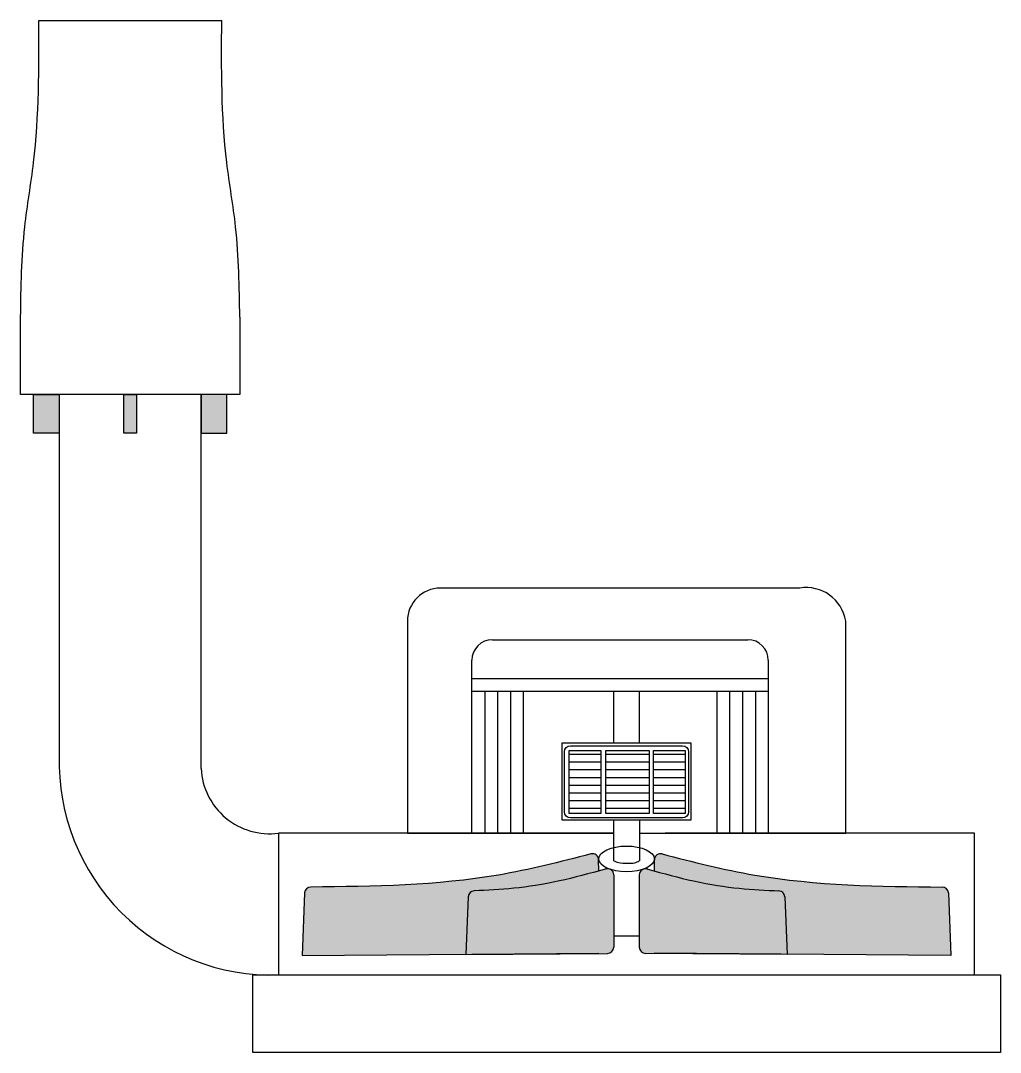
# Model space of a CAD drawing. Header units: inches. Extents: x 5.18 to 7.55, y 4.34 to 6.84.
import ezdxf

# ---------------------------------------------------------------- set-up
doc = ezdxf.new("R2010")
doc.units = ezdxf.units.IN
doc.header["$LTSCALE"] = 0.25
doc.header["$MEASUREMENT"] = 0
doc.layers.add('MECHSYS', color=7, linetype='Continuous')

# ---------------------------------------------------------------- blocks, each defined once
blk = doc.blocks.new('Lab Fan')
at = {"layer": 'MECHSYS', "transparency": 33554516}
h = blk.add_hatch(color=256, dxfattribs=at)
h.dxf.hatch_style = 1
h.paths.add_polyline_path([(11.75, 4.625), (11.8125, 4.625), (11.8125, 4.71875), (11.75, 4.71875)])
h.paths.add_polyline_path([(12.21875, 4.71875), (12.15625, 4.71875), (12.15625, 4.625), (12.21875, 4.625)])
h.paths.add_polyline_path([(11.96875, 4.625), (12, 4.625), (12, 4.71875), (11.96875, 4.71875)])
at = {"layer": 'MECHSYS', "transparency": 33554679}
h = blk.add_hatch(dxfattribs=at)
h.set_pattern_fill('ANSI31', color=256, scale=0.15, angle=135)
h.set_pattern_definition([(180, (0, 0), (-1.734723475976807e-18, -0.01875), [])])
h.paths.add_polyline_path([(13.12555484524887, 3.856553567703909), (13.04848394424046, 3.856553567703909), (13.04848394424046, 3.703951036778772), (13.12555484524887, 3.703951036778772)])
h.paths.add_polyline_path([(13.24255580041658, 3.856069112152969), (13.13737095722111, 3.856069112152969), (13.13737095722111, 3.703951036778772), (13.24255580041658, 3.703951036778772)])
h.paths.add_polyline_path([(13.32962310981502, 3.856069112152969), (13.25255220880661, 3.856069112152969), (13.25255220880661, 3.703466581227833), (13.32962310981502, 3.703466581227833)])
at = {"layer": 'MECHSYS', "transparency": 33554475}
h = blk.add_hatch(color=256, dxfattribs=at)
h.dxf.hatch_style = 1
h.set_gradient(rotation=135)
edge = h.paths.add_edge_path()
edge.add_arc((13.10496389603929, 3.591440700239457), 0.01500000000000054, 0.1221001764602435, 104.6107405825961)
edge.add_spline(control_points=[(13.10118013385706, 3.605955628546366), (13.02671104807349, 3.586542972516352), (12.80465969163106, 3.530083997362452), (12.57483974447663, 3.52698415847127), (12.42205998034989, 3.525637205224561)], knot_values=[0.01912167569280898, 0.01912167569280898, 0.01912167569280898, 0.01912167569280898, 0.2493722040562046, 0.7050627165955055, 0.7050627165955055, 0.7050627165955055, 0.7050627165955055], degree=3, periodic=0)
edge.add_arc((12.42219221981006, 3.510637788145042), 0.01499999999999959, 90.51116884355761, 177.760049648033)
edge.add_line((12.40720368120476, 3.511224056409079), (12.40128481384592, 3.359902251444442))
edge.add_line((12.40128481384592, 3.359902251444442), (13.12044603282787, 3.365213264755287))
edge.add_line((13.12044603282787, 3.365213264755287), (13.11996386197899, 3.59147266596671))
h = blk.add_hatch(color=256, dxfattribs=at)
h.dxf.hatch_style = 1
h.set_gradient(rotation=135)
edge = h.paths.add_edge_path()
edge.add_arc((13.27003610396071, 3.591440700239457), 0.01500000000000054, 435.3892594174039, 539.8778998235397, ccw=False)
edge.add_spline(control_points=[(13.27381986614294, 3.605955628546366), (13.34828895192651, 3.586542972516352), (13.57034030836894, 3.530083997362452), (13.80016025552337, 3.52698415847127), (13.95294001965011, 3.525637205224561)], knot_values=[0.01912167569280898, 0.01912167569280898, 0.01912167569280898, 0.01912167569280898, 0.2493722040562046, 0.7050627165955055, 0.7050627165955055, 0.7050627165955055, 0.7050627165955055], degree=3, periodic=0)
edge.add_arc((13.95280778018994, 3.510637788145042), 0.01499999999999959, 362.239950351967, 449.4888311564424, ccw=False)
edge.add_line((13.96779631879524, 3.511224056409079), (13.97371518615408, 3.359902251444442))
edge.add_line((13.97371518615408, 3.359902251444442), (13.25455396717213, 3.365213264755287))
edge.add_line((13.25455396717213, 3.365213264755287), (13.25503613802101, 3.59147266596671))
h = blk.add_hatch(color=256, dxfattribs=at)
h.dxf.hatch_style = 1
h.set_gradient(rotation=135)
edge = h.paths.add_edge_path()
edge.add_arc((13.14150961739092, 3.555117145872306), 0.01499999999999968, 359.9833789336646, 471.7319079027787)
edge.add_spline(control_points=[(13.13595565531442, 3.569051043589305), (13.09779017269394, 3.55854657103615), (12.97110252845174, 3.523677710736397), (12.88092589750454, 3.51926575880356), (12.81819698264117, 3.51641768852142)], knot_values=[0.05600713990587171, 0.05600713990587171, 0.05600713990587171, 0.05600713990587171, 0.2493722040562046, 0.6978689158867264, 0.6978689158867264, 0.6978689158867264, 0.6978689158867264], degree=3, periodic=0)
edge.add_arc((12.81887732422418, 3.50143312528686), 0.01500000000000029, 92.63295840173288, 177.5929217869651)
edge.add_line((12.80389055948565, 3.502063111534381), (12.79803782791195, 3.362832276706101))
edge.add_line((12.79803782791195, 3.362832276706101), (13.12044603282787, 3.365213264755287))
edge.add_line((13.12044603282787, 3.365213264755287), (13.14156949261226, 3.364666789001418))
edge.add_arc((13.1414587204721, 3.379666379980274), 0.0150000000000001, 270.4231222538339, 359.9833789336662)
edge.add_line((13.15645871984094, 3.379662028595344), (13.15650961675977, 3.555112794487376))
h = blk.add_hatch(color=256, dxfattribs=at)
h.dxf.hatch_style = 1
h.set_gradient(rotation=135)
edge = h.paths.add_edge_path()
edge.add_arc((13.23349038260908, 3.555117145872306), 0.01499999999999968, 68.2680920976378, 180.0166210663354, ccw=False)
edge.add_spline(control_points=[(13.23904434468558, 3.569051043589305), (13.24435888571042, 3.567588296455114), (13.24967342673527, 3.566125549320923), (13.25497902066821, 3.564670265708928)], knot_values=[0.05600713990587171, 0.05600713990587171, 0.05600713990587171, 0.05600713990587171, 0.0829332127769466, 0.0829332127769466, 0.0829332127769466, 0.0829332127769466], degree=3, periodic=0)
edge.add_spline(control_points=[(13.25497902066821, 3.564670265708928), (13.28777465731991, 3.55567467479727), (13.40768037719401, 3.523492629549617), (13.49407410249546, 3.51926575880356), (13.55680301735883, 3.51641768852142)], knot_values=[0.0829332127769466, 0.0829332127769466, 0.0829332127769466, 0.0829332127769466, 0.2493722040562046, 0.6978689158867264, 0.6978689158867264, 0.6978689158867264, 0.6978689158867264], degree=3, periodic=0)
edge.add_arc((13.55612267577582, 3.50143312528686), 0.01500000000000029, 362.4070782130349, 447.39699669578437, ccw=False)
edge.add_line((13.57110944051435, 3.502063111534381), (13.57696217208805, 3.362832276706101))
edge.add_line((13.57696217208805, 3.362832276706101), (13.25455396717213, 3.365213264755287))
edge.add_line((13.25455396717213, 3.365213264755287), (13.23343050738774, 3.364666789001418))
edge.add_arc((13.2335412795279, 3.379666379980274), 0.0150000000000001, 180.0166210663337, 269.57687774616613, ccw=False)
edge.add_line((13.21854128015906, 3.379662028595344), (13.21849038324023, 3.555112794487376))
at = {"layer": 'MECHSYS'}
for p, q in [((11.8125, 4.71875), (11.8125, 3.8125)), ((12.15625, 3.8125), (12.15625, 4.71875)), ((12.8625, 4.125), (13.48125, 4.125)), ((12.8125, 3.65625), (12.8125, 4.075)), ((13.53125, 4.075), (13.53125, 3.65625)), ((12.8125, 4.03125), (13.53125, 4.03125)), ((12.8125, 4), (13.53125, 4)), ((12.84375, 4), (12.84375, 3.65625)), ((12.875, 4), (12.875, 3.65625)), ((12.90625, 4), (12.90625, 3.65625)), ((12.9375, 3.65625), (12.9375, 4)), ((13.15625, 4), (13.15625, 3.875)), ((13.21875, 3.875), (13.21875, 4)), ((13.40624997778521, 4), (13.40624997778521, 3.65625)), ((13.4375, 4), (13.4375, 3.65625)), ((13.46875, 4), (13.46875, 3.65625)), ((13.5, 4), (13.5, 3.65625)), ((13.15625, 3.6875), (13.15625, 3.588995378996206)), ((13.21875, 3.6875), (13.21875, 3.588986251105336)), ((13.12002097932332, 3.564670265701863), (13.11996386197918, 3.591472665966546)), ((13.25497902067668, 3.564670265701863), (13.25503613802082, 3.591472665966546)), ((13.15650961676432, 3.555112794477167), (13.15645871984094, 3.379662028595344)), ((13.21849038323568, 3.555112794477167), (13.21854128015906, 3.379662028595344)), ((12.40720368120476, 3.511224056409079), (12.40128481384592, 3.359902251444442)), ((12.80389055948564, 3.502063111534382), (12.7980082894763, 3.362129585833639)), ((13.57110944051436, 3.502063111534382), (13.5769917105237, 3.362129585833639)), ((13.96779631879524, 3.511224056409079), (13.97371518615408, 3.359902251444442)), ((13.21875, 3.40625), (13.15625, 3.40625)), ((12.40128481384592, 3.359902251444442), (13.12044603282787, 3.365213264755287)), ((12.7980082894763, 3.362129585833639), (13.14156949261226, 3.364666789001418)), ((13.5769917105237, 3.362129585833639), (13.23343050738774, 3.364666789001418)), ((13.97371518615408, 3.359902251444442), (13.25455396717213, 3.365213264755287))]:
    blk.add_line(p, q, dxfattribs=at)
for points in [[(11.76249757476211, 5.625), (12.20625242523789, 5.625)], [(12.25, 4.906250000003086), (12.25, 4.71875), (11.71875, 4.71875), (11.71875, 4.906250003091322)], [(13.15625, 3.65625), (12.34375, 3.65625), (12.34375, 3.3125), (14.03125, 3.3125), (14.03125, 3.65625), (13.28125, 3.65625)]]:
    blk.add_lwpolyline(points, dxfattribs=at)
for points in [[(11.75, 4.71875), (11.8125, 4.71875), (11.8125, 4.625), (11.75, 4.625)], [(11.96875, 4.71875), (12, 4.71875), (12, 4.625), (11.96875, 4.625)], [(12.21875, 4.71875), (12.15625, 4.71875), (12.15625, 4.625), (12.21875, 4.625)], [(13.03125, 3.875), (13.34375, 3.875), (13.34375, 3.6875), (13.03125, 3.6875)], [(13.04848394424046, 3.856553567703909), (13.12555484524887, 3.856553567703909), (13.12555484524887, 3.703951036778772), (13.04848394424046, 3.703951036778772)], [(13.13737095722111, 3.856069112152969), (13.24255580041658, 3.856069112152969), (13.24255580041658, 3.703951036778772), (13.13737095722111, 3.703951036778772)], [(13.25255220880661, 3.856069112152969), (13.32962310981502, 3.856069112152969), (13.32962310981502, 3.703466581227833), (13.25255220880661, 3.703466581227833)], [(12.28125, 3.3125), (14.09375, 3.3125), (14.09375, 3.125), (12.28125, 3.125)]]:
    blk.add_lwpolyline(points, close=True, dxfattribs=at)
blk.add_lwpolyline([(13.21875, 3.65625), (13.71875, 3.65625), (13.71875, 4.17, 0.414213562373095), (13.6075, 4.25), (12.73625, 4.25, 0.414213562373095), (12.65625, 4.17), (12.65625, 3.65625), (13.15625, 3.65625)], format="xyb", dxfattribs=at)
blk.add_lwpolyline([(13.05191986831528, 3.86812595935945), (13.32287814796824, 3.86812595935945, -0.414213562373095), (13.33787814796824, 3.85312595935945), (13.33787814796824, 3.707935188434245, -0.414213562373095), (13.32287814796824, 3.692935188434245), (13.05191986831528, 3.692935188434245, -0.414213562373095), (13.03691986831528, 3.707935188434245), (13.03691986831528, 3.85312595935945, -0.414213562373095)], format="xyb", close=True, dxfattribs=at)
for centre, radius, start, end in [((12.8625, 4.075), 0.05, 90, 180), ((13.48125, 4.075), 0.05, 0, 90), ((12.328125, 3.828125), 0.5158616881005993, 178.2642954110716, 271.7357045889284), ((12.3219572368421, 3.820723684210526), 0.1659111729927787, 182.8411320416264, 277.5477257738435), ((13.10496389603929, 3.591440700239458), 0.015, 0.1221001758326154, 104.6107437203722), ((13.27003610396071, 3.591440700239458), 0.015, 75.3892562796279, 179.8778998241674), ((13.14150961739092, 3.555117145872306), 0.015, 359.9833788946735, 111.7319082859278), ((13.23349038260908, 3.555117145872306), 0.015, 68.26809171407211, 180.0166211053265), ((12.42219221981006, 3.510637788145041), 0.015, 90.5051240734884, 177.7600496480335), ((13.95280778018994, 3.510637788145041), 0.015, 2.239950351966514, 89.49487592651154), ((12.81887732422418, 3.501433125286861), 0.015, 92.59960525004011, 177.5929217869651), ((13.55612267577582, 3.501433125286861), 0.015, 2.407078213034886, 87.40039474995983), ((13.1414587204721, 3.379666379980274), 0.015, 270.4231222538328, 359.9833789336657), ((13.2335412795279, 3.379666379980274), 0.015, 180.0166210663343, 269.5768777461672)]:
    blk.add_arc(centre, radius, start, end, dxfattribs=at)
blk.add_ellipse((13.1875, 3.59375), major_axis=(0.06724657362288156, 0), ratio=0.4647076916550402, dxfattribs=at)
for points in [[(11.71875, 4.90625), (11.7288109243778, 5.125), (11.75013590565698, 5.28125), (11.76249757476211, 5.625)], [(12.25, 4.90625), (12.2399390756222, 5.125), (12.21861409434302, 5.28125), (12.20625242523789, 5.625)], [(13.15635508998005, 3.589010635153034), (13.16817693561626, 3.585301195769087), (13.18852158466109, 3.583240388943775), (13.20735408725295, 3.584614249409302), (13.21848861106707, 3.58887323297947)]]:
    blk.add_spline(points, degree=3, dxfattribs=at)
for points, knots in [([(13.10118013385706, 3.605955628546366), (13.02671104807349, 3.586542972516352), (12.80465969163106, 3.530083997362452), (12.57483974447663, 3.52698415847127), (12.42205998034989, 3.525637205224561)], [0.01912167569280898, 0.01912167569280898, 0.01912167569280898, 0.01912167569280898, 0.2493722040562046, 0.7050627165955055, 0.7050627165955055, 0.7050627165955055, 0.7050627165955055]), ([(13.27381986614294, 3.605955628546366), (13.34828895192651, 3.586542972516352), (13.57034030836894, 3.530083997362452), (13.80016025552337, 3.52698415847127), (13.95294001965011, 3.525637205224561)], [0.01912167569280898, 0.01912167569280898, 0.01912167569280898, 0.01912167569280898, 0.2493722040562046, 0.7050627165955055, 0.7050627165955055, 0.7050627165955055, 0.7050627165955055]), ([(13.13746317826954, 3.569465239591886), (13.13696067061784, 3.569327174257692), (13.13645816296613, 3.569189108923498), (13.13595565531442, 3.569051043589305), (13.09779017269394, 3.55854657103615), (12.97110252845174, 3.523677710736397), (12.88092589750454, 3.51926575880356), (12.81819698264117, 3.51641768852142)], [0.05346688767975484, 0.05346688767975484, 0.05346688767975484, 0.05346688767975484, 0.05600713990587171, 0.05600713990587171, 0.05600713990587171, 0.2493722040562046, 0.6978689158867264, 0.6978689158867264, 0.6978689158867264, 0.6978689158867264]), ([(13.23753682173046, 3.569465239591886), (13.23803932938216, 3.569327174257692), (13.23854183703387, 3.569189108923498), (13.23904434468558, 3.569051043589305), (13.27720982730606, 3.55854657103615), (13.40389747154826, 3.523677710736397), (13.49407410249546, 3.51926575880356), (13.55680301735883, 3.51641768852142)], [0.05346688767975484, 0.05346688767975484, 0.05346688767975484, 0.05346688767975484, 0.05600713990587171, 0.05600713990587171, 0.05600713990587171, 0.2493722040562046, 0.6978689158867264, 0.6978689158867264, 0.6978689158867264, 0.6978689158867264])]:
    blk.add_open_spline(points, degree=3, knots=knots, dxfattribs=at)

msp = doc.modelspace()

# ---------------------------------------------------------------- block references
at = {"layer": 'MECHSYS'}
msp.add_blockref('Lab Fan', (-6.542627381174746, 1.214896093630948), dxfattribs=at)

doc.saveas('drawing.dxf')
